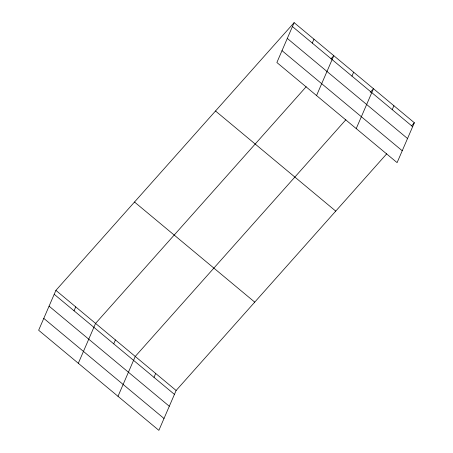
<?xml version="1.0" encoding="UTF-8"?>
<svg xmlns="http://www.w3.org/2000/svg" width="453" height="453" viewBox="0 0 453 453"><rect width="100%" height="100%" fill="white"/><g stroke="black" fill="none" stroke-linecap="round" stroke-linejoin="round"><path stroke-width="0.68" d="M294.127 22.65L276.874 62.52L397.1 162.627L414.353 122.752L294.127 22.65L55.9 290.373L38.647 330.248L158.873 430.35L176.126 390.48L386.749 153.782M74.043 310.798L75.736 306.891M78.318 363.278L95.572 323.408L306.194 86.71M113.72 343.833L115.413 339.926M117.995 396.313L135.249 356.443L345.871 119.745M153.997 377.366L155.69 373.459M312.276 43.075L313.963 39.168M316.551 95.555L333.804 55.685L330.996 58.839M351.947 76.11L353.64 72.203M356.222 128.59L373.476 88.72L370.203 92.401M392.224 109.643L393.917 105.736M411.545 125.911L414.353 122.752M292.434 26.557L412.666 126.659M287.298 38.426L407.53 138.527M282.009 50.651L402.236 150.758M215.509 110.996L335.741 211.104M134.513 202.027L254.745 302.128M55.9 290.373L176.126 390.48M54.207 294.28L174.439 394.387M49.071 306.149L169.303 406.256M43.782 318.38L164.009 418.481"/></g></svg>
